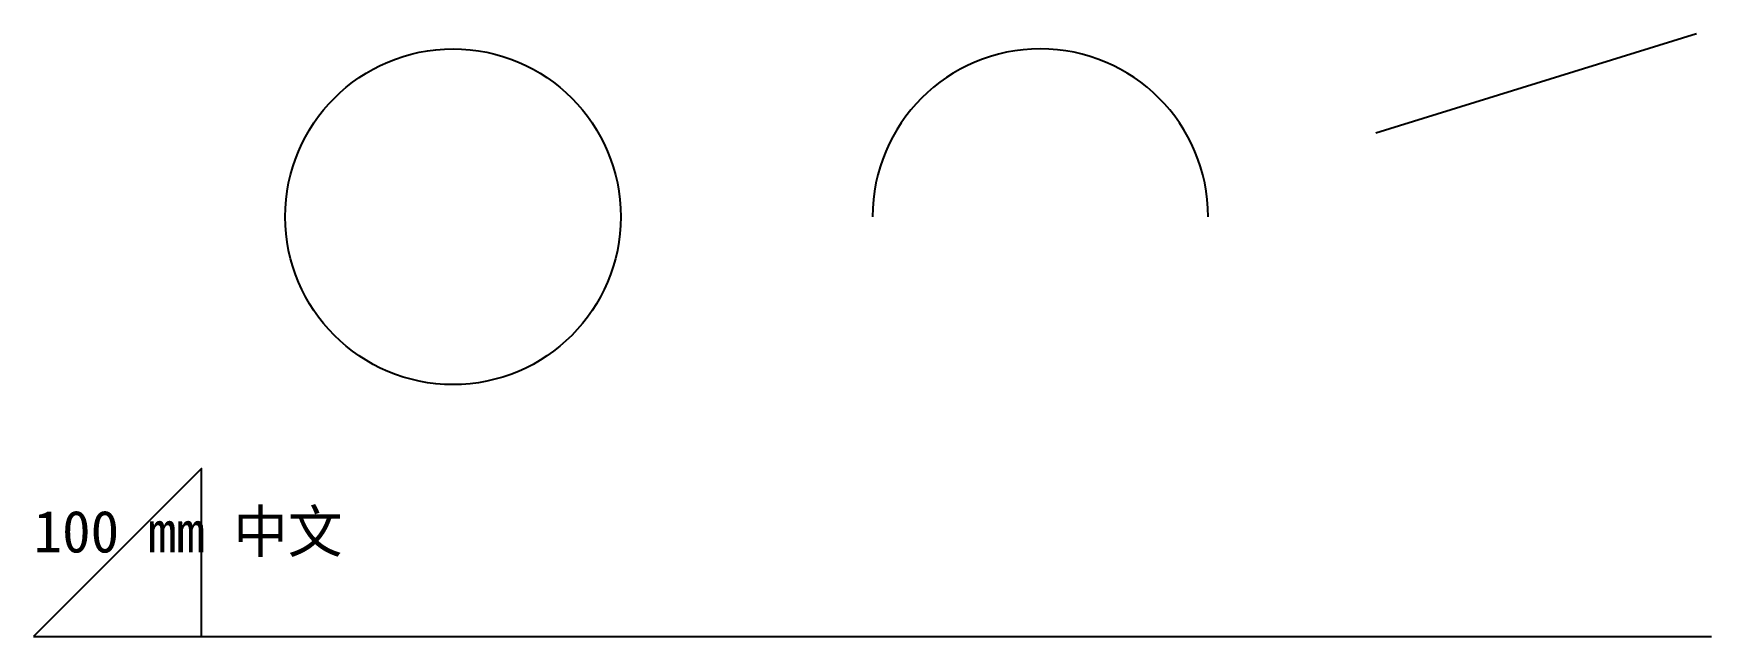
# Model space of a CAD drawing. Header units: millimetres. Extents: x 0 to 100, y 0 to 36.
import ezdxf

# ---------------------------------------------------------------- set-up
doc = ezdxf.new("R2010")
doc.units = ezdxf.units.MM
doc.layers.get('0').update_dxf_attribs({"linetype": 'CONTINUOUS', "lineweight": 25, "true_color": 0x00ff00})
doc.layers.add('轮廓', color=7, linetype='CONTINUOUS', lineweight=25, true_color=0xff0000)

# ---------------------------------------------------------------- blocks, each defined once
blk = doc.blocks.new('part')
at = {"linetype": 'CONTINUOUS'}
blk.add_line((0, 0), (10, 0), dxfattribs=at)

msp = doc.modelspace()

# ---------------------------------------------------------------- linework, layer by layer
at = {"layer": '轮廓', "linetype": 'CONTINUOUS'}
msp.add_line((0, 0), (100, 0), dxfattribs=at)
msp.add_lwpolyline([(0, 0), (10, 0), (10, 10)], close=True, dxfattribs=at)
msp.add_circle((25, 25), 10, dxfattribs=at)
msp.add_arc((60, 25), 10, 0, 180, dxfattribs=at)

# ---------------------------------------------------------------- block references
at = {"linetype": 'CONTINUOUS', "xscale": 2, "yscale": 1.5, "rotation": 17.188733853924695}
msp.add_blockref('part', (80, 30), dxfattribs=at)

# ---------------------------------------------------------------- texts
at = {"layer": '轮廓', "linetype": 'CONTINUOUS'}
msp.add_text('100 mm 中文', height=2.5, dxfattribs=at).set_placement((0, 5))

doc.saveas('drawing.dxf')
